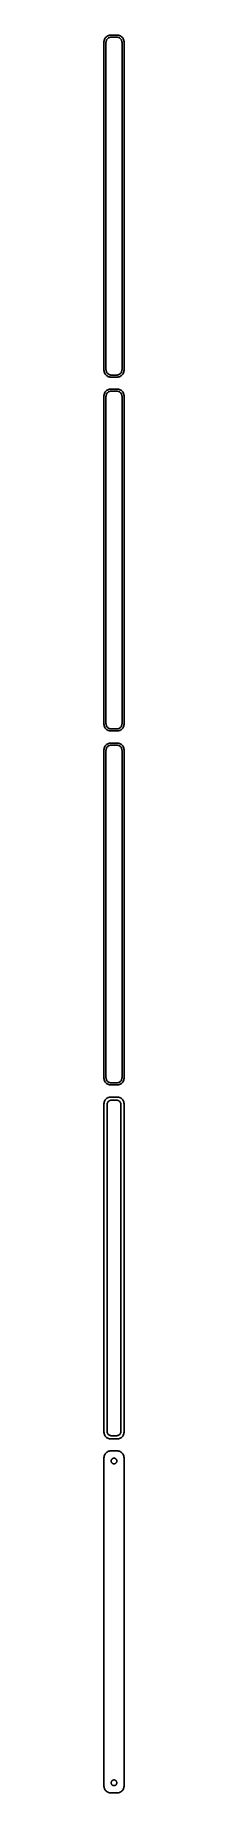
# Model space of a CAD drawing. Header units: metres. Extents: x -8 to 8, y 1193 to 2503.
import ezdxf

# ---------------------------------------------------------------- set-up
doc = ezdxf.new("R2010")
doc.units = ezdxf.units.M

msp = doc.modelspace()

# ---------------------------------------------------------------- linework, layer by layer
for p, q in [((-7.46057, 2499.13), (-7.5, 2498.5)), ((-7.5, 2498.5), (-7.5, 2253.5)), ((-7.34291, 2499.74), (-7.46057, 2499.13)), ((-7.14888, 2500.34), (-7.34291, 2499.74)), ((-6.88153, 2500.91), (-7.14888, 2500.34)), ((-6.54507, 2501.44), (-6.88153, 2500.91)), ((-6.14484, 2501.92), (-6.54507, 2501.44)), ((-5.68712, 2502.35), (-6.14484, 2501.92)), ((-6, 2498), (-5.96844, 2498.5)), ((-6, 2254), (-6, 2498)), ((-5.96844, 2498.5), (-5.87433, 2498.99)), ((-5.87433, 2498.99), (-5.7191, 2499.47)), ((-5.7191, 2499.47), (-5.50522, 2499.93)), ((-5.17912, 2502.72), (-5.68712, 2502.35)), ((-5.50522, 2499.93), (-5.23605, 2500.35)), ((-5.23605, 2500.35), (-4.91586, 2500.74)), ((-4.62889, 2503.02), (-5.17912, 2502.72)), ((-4.91586, 2500.74), (-4.54968, 2501.08)), ((-4.04507, 2503.26), (-4.62889, 2503.02)), ((-4.54968, 2501.08), (-4.1433, 2501.38)), ((-4.1433, 2501.38), (-3.70311, 2501.62)), ((-3.4369, 2503.41), (-4.04507, 2503.26)), ((-3.70311, 2501.62), (-3.23605, 2501.8)), ((-2.81395, 2503.49), (-3.4369, 2503.41)), ((-3.23605, 2501.8), (-2.74951, 2501.93)), ((2.81395, 2503.49), (-2.81395, 2503.49)), ((-2.74951, 2501.93), (-2.25116, 2501.99)), ((-2.25116, 2501.99), (2.25116, 2501.99)), ((2.25116, 2501.99), (2.74951, 2501.93)), ((2.74951, 2501.93), (3.23605, 2501.8)), ((3.4369, 2503.41), (2.81395, 2503.49)), ((3.23605, 2501.8), (3.70311, 2501.62)), ((4.04507, 2503.26), (3.4369, 2503.41)), ((3.70311, 2501.62), (4.1433, 2501.38)), ((4.62889, 2503.02), (4.04507, 2503.26)), ((4.1433, 2501.38), (4.54968, 2501.08)), ((4.54968, 2501.08), (4.91586, 2500.74)), ((5.17912, 2502.72), (4.62889, 2503.02)), ((4.91586, 2500.74), (5.23605, 2500.35)), ((5.68712, 2502.35), (5.17912, 2502.72)), ((5.23605, 2500.35), (5.50522, 2499.93)), ((5.50522, 2499.93), (5.7191, 2499.47)), ((6.14484, 2501.92), (5.68712, 2502.35)), ((5.7191, 2499.47), (5.87433, 2498.99)), ((5.87433, 2498.99), (5.96844, 2498.5)), ((5.96844, 2498.5), (6, 2498)), ((6, 2498), (6, 2254)), ((6.54507, 2501.44), (6.14484, 2501.92)), ((6.88153, 2500.91), (6.54507, 2501.44)), ((7.14888, 2500.34), (6.88153, 2500.91)), ((7.34291, 2499.74), (7.14888, 2500.34)), ((7.46057, 2499.13), (7.34291, 2499.74)), ((7.5, 2498.5), (7.46057, 2499.13)), ((7.5, 2253.5), (7.5, 2498.5)), ((-7.5, 2253.5), (-7.46057, 2252.87)), ((-7.46057, 2252.87), (-7.34291, 2252.26)), ((-7.34291, 2252.26), (-7.14888, 2251.66)), ((-7.14888, 2251.66), (-6.88153, 2251.09)), ((-6.88153, 2251.09), (-6.54507, 2250.56)), ((-6.54507, 2250.56), (-6.14484, 2250.08)), ((-6.14484, 2250.08), (-5.68712, 2249.65)), ((-5.96844, 2253.5), (-6, 2254)), ((-5.87433, 2253.01), (-5.96844, 2253.5)), ((-5.7191, 2252.53), (-5.87433, 2253.01)), ((-5.50522, 2252.07), (-5.7191, 2252.53)), ((-5.68712, 2249.65), (-5.17912, 2249.28)), ((-5.23605, 2251.65), (-5.50522, 2252.07)), ((-4.91586, 2251.26), (-5.23605, 2251.65)), ((-5.17912, 2249.28), (-4.62889, 2248.98)), ((-4.54968, 2250.92), (-4.91586, 2251.26)), ((-4.62889, 2248.98), (-4.04507, 2248.74)), ((-4.1433, 2250.62), (-4.54968, 2250.92)), ((-3.70311, 2250.38), (-4.1433, 2250.62)), ((-4.04507, 2248.74), (-3.4369, 2248.59)), ((-3.23605, 2250.2), (-3.70311, 2250.38)), ((-3.4369, 2248.59), (-2.81395, 2248.51)), ((-2.74951, 2250.07), (-3.23605, 2250.2)), ((-2.81395, 2248.51), (2.81395, 2248.51)), ((-2.25116, 2250.01), (-2.74951, 2250.07)), ((2.25116, 2250.01), (-2.25116, 2250.01)), ((2.74951, 2250.07), (2.25116, 2250.01)), ((3.23605, 2250.2), (2.74951, 2250.07)), ((2.81395, 2248.51), (3.4369, 2248.59)), ((3.70311, 2250.38), (3.23605, 2250.2)), ((3.4369, 2248.59), (4.04507, 2248.74)), ((4.1433, 2250.62), (3.70311, 2250.38)), ((4.04507, 2248.74), (4.62889, 2248.98)), ((4.54968, 2250.92), (4.1433, 2250.62)), ((4.91586, 2251.26), (4.54968, 2250.92)), ((4.62889, 2248.98), (5.17912, 2249.28)), ((5.23605, 2251.65), (4.91586, 2251.26)), ((5.17912, 2249.28), (5.68712, 2249.65)), ((5.50522, 2252.07), (5.23605, 2251.65)), ((5.7191, 2252.53), (5.50522, 2252.07)), ((5.68712, 2249.65), (6.14484, 2250.08)), ((5.87433, 2253.01), (5.7191, 2252.53)), ((5.96844, 2253.5), (5.87433, 2253.01)), ((6, 2254), (5.96844, 2253.5)), ((6.14484, 2250.08), (6.54507, 2250.56)), ((6.54507, 2250.56), (6.88153, 2251.09)), ((6.88153, 2251.09), (7.14888, 2251.66)), ((7.14888, 2251.66), (7.34291, 2252.26)), ((7.34291, 2252.26), (7.46057, 2252.87)), ((7.46057, 2252.87), (7.5, 2253.5)), ((-7.46057, 2235.13), (-7.5, 2234.5)), ((-7.5, 2234.5), (-7.5, 1989.5)), ((-7.34291, 2235.74), (-7.46057, 2235.13)), ((-7.14888, 2236.34), (-7.34291, 2235.74)), ((-6.88153, 2236.91), (-7.14888, 2236.34)), ((-6.54507, 2237.44), (-6.88153, 2236.91)), ((-6.14484, 2237.92), (-6.54507, 2237.44)), ((-5.68712, 2238.35), (-6.14484, 2237.92)), ((-6, 2234), (-5.96844, 2234.5)), ((-6, 1990), (-6, 2234)), ((-5.96844, 2234.5), (-5.87433, 2234.99)), ((-5.87433, 2234.99), (-5.7191, 2235.47)), ((-5.7191, 2235.47), (-5.50522, 2235.93)), ((-5.17912, 2238.72), (-5.68712, 2238.35)), ((-5.50522, 2235.93), (-5.23605, 2236.35)), ((-5.23605, 2236.35), (-4.91586, 2236.74)), ((-4.62889, 2239.02), (-5.17912, 2238.72)), ((-4.91586, 2236.74), (-4.54968, 2237.08)), ((-4.04507, 2239.26), (-4.62889, 2239.02)), ((-4.54968, 2237.08), (-4.1433, 2237.38)), ((-4.1433, 2237.38), (-3.70311, 2237.62)), ((-3.4369, 2239.41), (-4.04507, 2239.26)), ((-3.70311, 2237.62), (-3.23605, 2237.8)), ((-2.81395, 2239.49), (-3.4369, 2239.41)), ((-3.23605, 2237.8), (-2.74951, 2237.93)), ((2.81395, 2239.49), (-2.81395, 2239.49)), ((-2.74951, 2237.93), (-2.25116, 2237.99)), ((-2.25116, 2237.99), (2.25116, 2237.99)), ((2.25116, 2237.99), (2.74951, 2237.93)), ((2.74951, 2237.93), (3.23605, 2237.8)), ((3.4369, 2239.41), (2.81395, 2239.49)), ((3.23605, 2237.8), (3.70311, 2237.62)), ((4.04507, 2239.26), (3.4369, 2239.41)), ((3.70311, 2237.62), (4.1433, 2237.38)), ((4.62889, 2239.02), (4.04507, 2239.26)), ((4.1433, 2237.38), (4.54968, 2237.08)), ((4.54968, 2237.08), (4.91586, 2236.74)), ((5.17912, 2238.72), (4.62889, 2239.02)), ((4.91586, 2236.74), (5.23605, 2236.35)), ((5.68712, 2238.35), (5.17912, 2238.72)), ((5.23605, 2236.35), (5.50522, 2235.93)), ((5.50522, 2235.93), (5.7191, 2235.47)), ((6.14484, 2237.92), (5.68712, 2238.35)), ((5.7191, 2235.47), (5.87433, 2234.99)), ((5.87433, 2234.99), (5.96844, 2234.5)), ((5.96844, 2234.5), (6, 2234)), ((6, 2234), (6, 1990)), ((6.54507, 2237.44), (6.14484, 2237.92)), ((6.88153, 2236.91), (6.54507, 2237.44)), ((7.14888, 2236.34), (6.88153, 2236.91)), ((7.34291, 2235.74), (7.14888, 2236.34)), ((7.46057, 2235.13), (7.34291, 2235.74)), ((7.5, 2234.5), (7.46057, 2235.13)), ((7.5, 1989.5), (7.5, 2234.5)), ((-7.5, 1989.5), (-7.46057, 1988.87)), ((-7.46057, 1988.87), (-7.34291, 1988.26)), ((-7.34291, 1988.26), (-7.14888, 1987.66)), ((-7.14888, 1987.66), (-6.88153, 1987.09)), ((-6.88153, 1987.09), (-6.54507, 1986.56)), ((-6.54507, 1986.56), (-6.14484, 1986.08)), ((-6.14484, 1986.08), (-5.68712, 1985.65)), ((-5.96844, 1989.5), (-6, 1990)), ((-5.87433, 1989.01), (-5.96844, 1989.5)), ((-5.7191, 1988.53), (-5.87433, 1989.01)), ((-5.50522, 1988.07), (-5.7191, 1988.53)), ((-5.68712, 1985.65), (-5.17912, 1985.28)), ((-5.23605, 1987.65), (-5.50522, 1988.07)), ((-4.91586, 1987.26), (-5.23605, 1987.65)), ((-5.17912, 1985.28), (-4.62889, 1984.98)), ((-4.54968, 1986.92), (-4.91586, 1987.26)), ((-4.62889, 1984.98), (-4.04507, 1984.74)), ((-4.1433, 1986.62), (-4.54968, 1986.92)), ((-3.70311, 1986.38), (-4.1433, 1986.62)), ((-4.04507, 1984.74), (-3.4369, 1984.59)), ((-3.23605, 1986.2), (-3.70311, 1986.38)), ((-3.4369, 1984.59), (-2.81395, 1984.51)), ((-2.74951, 1986.07), (-3.23605, 1986.2)), ((-2.81395, 1984.51), (2.81395, 1984.51)), ((-2.25116, 1986.01), (-2.74951, 1986.07)), ((2.25116, 1986.01), (-2.25116, 1986.01)), ((2.74951, 1986.07), (2.25116, 1986.01)), ((3.23605, 1986.2), (2.74951, 1986.07)), ((2.81395, 1984.51), (3.4369, 1984.59)), ((3.70311, 1986.38), (3.23605, 1986.2)), ((3.4369, 1984.59), (4.04507, 1984.74)), ((4.1433, 1986.62), (3.70311, 1986.38)), ((4.04507, 1984.74), (4.62889, 1984.98)), ((4.54968, 1986.92), (4.1433, 1986.62)), ((4.91586, 1987.26), (4.54968, 1986.92)), ((4.62889, 1984.98), (5.17912, 1985.28)), ((5.23605, 1987.65), (4.91586, 1987.26)), ((5.17912, 1985.28), (5.68712, 1985.65)), ((5.50522, 1988.07), (5.23605, 1987.65)), ((5.7191, 1988.53), (5.50522, 1988.07)), ((5.68712, 1985.65), (6.14484, 1986.08)), ((5.87433, 1989.01), (5.7191, 1988.53)), ((5.96844, 1989.5), (5.87433, 1989.01)), ((6, 1990), (5.96844, 1989.5)), ((6.14484, 1986.08), (6.54507, 1986.56)), ((6.54507, 1986.56), (6.88153, 1987.09)), ((6.88153, 1987.09), (7.14888, 1987.66)), ((7.14888, 1987.66), (7.34291, 1988.26)), ((7.34291, 1988.26), (7.46057, 1988.87)), ((7.46057, 1988.87), (7.5, 1989.5)), ((-7.46057, 1971.13), (-7.5, 1970.5)), ((-7.5, 1970.5), (-7.5, 1725.5)), ((-7.34291, 1971.74), (-7.46057, 1971.13)), ((-7.14888, 1972.34), (-7.34291, 1971.74)), ((-6.88153, 1972.91), (-7.14888, 1972.34)), ((-6.54507, 1973.44), (-6.88153, 1972.91)), ((-6.14484, 1973.92), (-6.54507, 1973.44)), ((-5.68712, 1974.35), (-6.14484, 1973.92)), ((-6, 1970), (-5.96844, 1970.5)), ((-6, 1726), (-6, 1970)), ((-5.96844, 1970.5), (-5.87433, 1970.99)), ((-5.87433, 1970.99), (-5.7191, 1971.47)), ((-5.7191, 1971.47), (-5.50522, 1971.93)), ((-5.17912, 1974.72), (-5.68712, 1974.35)), ((-5.50522, 1971.93), (-5.23605, 1972.35)), ((-5.23605, 1972.35), (-4.91586, 1972.74)), ((-4.62889, 1975.02), (-5.17912, 1974.72)), ((-4.91586, 1972.74), (-4.54968, 1973.08)), ((-4.04507, 1975.26), (-4.62889, 1975.02)), ((-4.54968, 1973.08), (-4.1433, 1973.38)), ((-4.1433, 1973.38), (-3.70311, 1973.62)), ((-3.4369, 1975.41), (-4.04507, 1975.26)), ((-3.70311, 1973.62), (-3.23605, 1973.8)), ((-2.81395, 1975.49), (-3.4369, 1975.41)), ((-3.23605, 1973.8), (-2.74951, 1973.93)), ((2.81395, 1975.49), (-2.81395, 1975.49)), ((-2.74951, 1973.93), (-2.25116, 1973.99)), ((-2.25116, 1973.99), (2.25116, 1973.99)), ((2.25116, 1973.99), (2.74951, 1973.93)), ((2.74951, 1973.93), (3.23605, 1973.8)), ((3.4369, 1975.41), (2.81395, 1975.49)), ((3.23605, 1973.8), (3.70311, 1973.62)), ((4.04507, 1975.26), (3.4369, 1975.41)), ((3.70311, 1973.62), (4.1433, 1973.38)), ((4.62889, 1975.02), (4.04507, 1975.26)), ((4.1433, 1973.38), (4.54968, 1973.08)), ((4.54968, 1973.08), (4.91586, 1972.74)), ((5.17912, 1974.72), (4.62889, 1975.02)), ((4.91586, 1972.74), (5.23605, 1972.35)), ((5.68712, 1974.35), (5.17912, 1974.72)), ((5.23605, 1972.35), (5.50522, 1971.93)), ((5.50522, 1971.93), (5.7191, 1971.47)), ((6.14484, 1973.92), (5.68712, 1974.35)), ((5.7191, 1971.47), (5.87433, 1970.99)), ((5.87433, 1970.99), (5.96844, 1970.5)), ((5.96844, 1970.5), (6, 1970)), ((6, 1970), (6, 1726)), ((6.54507, 1973.44), (6.14484, 1973.92)), ((6.88153, 1972.91), (6.54507, 1973.44)), ((7.14888, 1972.34), (6.88153, 1972.91)), ((7.34291, 1971.74), (7.14888, 1972.34)), ((7.46057, 1971.13), (7.34291, 1971.74)), ((7.5, 1970.5), (7.46057, 1971.13)), ((7.5, 1725.5), (7.5, 1970.5)), ((-7.5, 1725.5), (-7.46057, 1724.87)), ((-7.46057, 1724.87), (-7.34291, 1724.26)), ((-7.34291, 1724.26), (-7.14888, 1723.66)), ((-7.14888, 1723.66), (-6.88153, 1723.09)), ((-6.88153, 1723.09), (-6.54507, 1722.56)), ((-6.54507, 1722.56), (-6.14484, 1722.08)), ((-6.14484, 1722.08), (-5.68712, 1721.65)), ((-5.96844, 1725.5), (-6, 1726)), ((-5.87433, 1725.01), (-5.96844, 1725.5)), ((-5.7191, 1724.53), (-5.87433, 1725.01)), ((-5.50522, 1724.07), (-5.7191, 1724.53)), ((-5.68712, 1721.65), (-5.17912, 1721.28)), ((-5.23605, 1723.65), (-5.50522, 1724.07)), ((-4.91586, 1723.26), (-5.23605, 1723.65)), ((-5.17912, 1721.28), (-4.62889, 1720.98)), ((-4.54968, 1722.92), (-4.91586, 1723.26)), ((-4.62889, 1720.98), (-4.04507, 1720.74)), ((-4.1433, 1722.62), (-4.54968, 1722.92)), ((-3.70311, 1722.38), (-4.1433, 1722.62)), ((-4.04507, 1720.74), (-3.4369, 1720.59)), ((-3.23605, 1722.2), (-3.70311, 1722.38)), ((-3.4369, 1720.59), (-2.81395, 1720.51)), ((-2.74951, 1722.07), (-3.23605, 1722.2)), ((-2.81395, 1720.51), (2.81395, 1720.51)), ((-2.25116, 1722.01), (-2.74951, 1722.07)), ((2.25116, 1722.01), (-2.25116, 1722.01)), ((2.74951, 1722.07), (2.25116, 1722.01)), ((3.23605, 1722.2), (2.74951, 1722.07)), ((2.81395, 1720.51), (3.4369, 1720.59)), ((3.70311, 1722.38), (3.23605, 1722.2)), ((3.4369, 1720.59), (4.04507, 1720.74)), ((4.1433, 1722.62), (3.70311, 1722.38)), ((4.04507, 1720.74), (4.62889, 1720.98)), ((4.54968, 1722.92), (4.1433, 1722.62)), ((4.91586, 1723.26), (4.54968, 1722.92)), ((4.62889, 1720.98), (5.17912, 1721.28)), ((5.23605, 1723.65), (4.91586, 1723.26)), ((5.17912, 1721.28), (5.68712, 1721.65)), ((5.50522, 1724.07), (5.23605, 1723.65)), ((5.7191, 1724.53), (5.50522, 1724.07)), ((5.68712, 1721.65), (6.14484, 1722.08)), ((5.87433, 1725.01), (5.7191, 1724.53)), ((5.96844, 1725.5), (5.87433, 1725.01)), ((6, 1726), (5.96844, 1725.5)), ((6.14484, 1722.08), (6.54507, 1722.56)), ((6.54507, 1722.56), (6.88153, 1723.09)), ((6.88153, 1723.09), (7.14888, 1723.66)), ((7.14888, 1723.66), (7.34291, 1724.26)), ((7.34291, 1724.26), (7.46057, 1724.87)), ((7.46057, 1724.87), (7.5, 1725.5)), ((-7.46057, 1707.13), (-7.5, 1706.5)), ((-7.5, 1706.5), (-7.5, 1461.5)), ((-7.34291, 1707.74), (-7.46057, 1707.13)), ((-7.14888, 1708.34), (-7.34291, 1707.74)), ((-6.88153, 1708.91), (-7.14888, 1708.34)), ((-6.54507, 1709.44), (-6.88153, 1708.91)), ((-6.14484, 1709.92), (-6.54507, 1709.44)), ((-5.68712, 1710.35), (-6.14484, 1709.92)), ((-5.17912, 1710.72), (-5.68712, 1710.35)), ((-4.62889, 1711.02), (-5.17912, 1710.72)), ((-5.11292, 1706), (-5.08836, 1706.39)), ((-5.11292, 1462), (-5.11292, 1706)), ((-5.08836, 1706.39), (-5.01512, 1706.77)), ((-5.01512, 1706.77), (-4.89432, 1707.15)), ((-4.89432, 1707.15), (-4.72786, 1707.5)), ((-4.72786, 1707.5), (-4.5184, 1707.83)), ((-4.04507, 1711.26), (-4.62889, 1711.02)), ((-4.5184, 1707.83), (-4.26921, 1708.13)), ((-4.26921, 1708.13), (-3.98424, 1708.4)), ((-3.4369, 1711.41), (-4.04507, 1711.26)), ((-3.98424, 1708.4), (-3.66798, 1708.63)), ((-3.66798, 1708.63), (-3.32541, 1708.82)), ((-2.81395, 1711.49), (-3.4369, 1711.41)), ((-3.32541, 1708.82), (-2.96194, 1708.96)), ((-2.96194, 1708.96), (-2.5833, 1709.06)), ((2.81395, 1711.49), (-2.81395, 1711.49)), ((-2.5833, 1709.06), (-2.19545, 1709.11)), ((-2.19545, 1709.11), (2.19545, 1709.11)), ((2.19545, 1709.11), (2.5833, 1709.06)), ((2.5833, 1709.06), (2.96194, 1708.96)), ((3.4369, 1711.41), (2.81395, 1711.49)), ((2.96194, 1708.96), (3.32541, 1708.82)), ((3.32541, 1708.82), (3.66798, 1708.63)), ((4.04507, 1711.26), (3.4369, 1711.41)), ((3.66798, 1708.63), (3.98424, 1708.4)), ((3.98424, 1708.4), (4.26921, 1708.13)), ((4.62889, 1711.02), (4.04507, 1711.26)), ((4.26921, 1708.13), (4.5184, 1707.83)), ((4.5184, 1707.83), (4.72786, 1707.5)), ((5.17912, 1710.72), (4.62889, 1711.02)), ((4.72786, 1707.5), (4.89432, 1707.15)), ((4.89432, 1707.15), (5.01512, 1706.77)), ((5.01512, 1706.77), (5.08836, 1706.39)), ((5.08836, 1706.39), (5.11292, 1706)), ((5.11292, 1706), (5.11292, 1462)), ((5.68712, 1710.35), (5.17912, 1710.72)), ((6.14484, 1709.92), (5.68712, 1710.35)), ((6.54507, 1709.44), (6.14484, 1709.92)), ((6.88153, 1708.91), (6.54507, 1709.44)), ((7.14888, 1708.34), (6.88153, 1708.91)), ((7.34291, 1707.74), (7.14888, 1708.34)), ((7.46057, 1707.13), (7.34291, 1707.74)), ((7.5, 1706.5), (7.46057, 1707.13)), ((7.5, 1461.5), (7.5, 1706.5)), ((-7.5, 1461.5), (-7.46057, 1460.87)), ((-7.46057, 1460.87), (-7.34291, 1460.26)), ((-7.34291, 1460.26), (-7.14888, 1459.66)), ((-7.14888, 1459.66), (-6.88153, 1459.09)), ((-6.88153, 1459.09), (-6.54507, 1458.56)), ((-6.54507, 1458.56), (-6.14484, 1458.08)), ((-6.14484, 1458.08), (-5.68712, 1457.65)), ((-5.68712, 1457.65), (-5.17912, 1457.28)), ((-5.17912, 1457.28), (-4.62889, 1456.98)), ((-5.08836, 1461.61), (-5.11292, 1462)), ((-5.01512, 1461.23), (-5.08836, 1461.61)), ((-4.89432, 1460.85), (-5.01512, 1461.23)), ((-4.72786, 1460.5), (-4.89432, 1460.85)), ((-4.5184, 1460.17), (-4.72786, 1460.5)), ((-4.62889, 1456.98), (-4.04507, 1456.74)), ((-4.26921, 1459.87), (-4.5184, 1460.17)), ((-3.98424, 1459.6), (-4.26921, 1459.87)), ((-4.04507, 1456.74), (-3.4369, 1456.59)), ((-3.66798, 1459.37), (-3.98424, 1459.6)), ((-3.32541, 1459.18), (-3.66798, 1459.37)), ((-3.4369, 1456.59), (-2.81395, 1456.51)), ((-2.96194, 1459.04), (-3.32541, 1459.18)), ((-2.5833, 1458.94), (-2.96194, 1459.04)), ((-2.81395, 1456.51), (2.81395, 1456.51)), ((-2.19545, 1458.89), (-2.5833, 1458.94)), ((2.19545, 1458.89), (-2.19545, 1458.89)), ((2.5833, 1458.94), (2.19545, 1458.89)), ((2.96194, 1459.04), (2.5833, 1458.94)), ((2.81395, 1456.51), (3.4369, 1456.59)), ((3.32541, 1459.18), (2.96194, 1459.04)), ((3.66798, 1459.37), (3.32541, 1459.18)), ((3.4369, 1456.59), (4.04507, 1456.74)), ((3.98424, 1459.6), (3.66798, 1459.37)), ((4.26921, 1459.87), (3.98424, 1459.6)), ((4.04507, 1456.74), (4.62889, 1456.98)), ((4.5184, 1460.17), (4.26921, 1459.87)), ((4.72786, 1460.5), (4.5184, 1460.17)), ((4.62889, 1456.98), (5.17912, 1457.28)), ((4.89432, 1460.85), (4.72786, 1460.5)), ((5.01512, 1461.23), (4.89432, 1460.85)), ((5.08836, 1461.61), (5.01512, 1461.23)), ((5.11292, 1462), (5.08836, 1461.61)), ((5.17912, 1457.28), (5.68712, 1457.65)), ((5.68712, 1457.65), (6.14484, 1458.08)), ((6.14484, 1458.08), (6.54507, 1458.56)), ((6.54507, 1458.56), (6.88153, 1459.09)), ((6.88153, 1459.09), (7.14888, 1459.66)), ((7.14888, 1459.66), (7.34291, 1460.26)), ((7.34291, 1460.26), (7.46057, 1460.87)), ((7.46057, 1460.87), (7.5, 1461.5)), ((-7.46057, 1443.13), (-7.5, 1442.5)), ((-7.5, 1442.5), (-7.5, 1197.5)), ((-7.34291, 1443.74), (-7.46057, 1443.13)), ((-7.14888, 1444.34), (-7.34291, 1443.74)), ((-6.88153, 1444.91), (-7.14888, 1444.34)), ((-6.54507, 1445.44), (-6.88153, 1444.91)), ((-6.14484, 1445.92), (-6.54507, 1445.44)), ((-5.68712, 1446.35), (-6.14484, 1445.92)), ((-5.17912, 1446.72), (-5.68712, 1446.35)), ((-4.62889, 1447.02), (-5.17912, 1446.72)), ((-4.04507, 1447.26), (-4.62889, 1447.02)), ((-3.4369, 1447.41), (-4.04507, 1447.26)), ((-2.81395, 1447.49), (-3.4369, 1447.41)), ((2.81395, 1447.49), (-2.81395, 1447.49)), ((-0.659836, 1442.03), (-0.400101, 1442.1)), ((-0.400101, 1442.1), (-0.134064, 1442.13)), ((-0.134064, 1442.13), (0.134064, 1442.13)), ((0.134064, 1442.13), (0.400101, 1442.1)), ((0.400101, 1442.1), (0.659836, 1442.03)), ((3.4369, 1447.41), (2.81395, 1447.49)), ((4.04507, 1447.26), (3.4369, 1447.41)), ((4.62889, 1447.02), (4.04507, 1447.26)), ((5.17912, 1446.72), (4.62889, 1447.02)), ((5.68712, 1446.35), (5.17912, 1446.72)), ((6.14484, 1445.92), (5.68712, 1446.35)), ((6.54507, 1445.44), (6.14484, 1445.92)), ((6.88153, 1444.91), (6.54507, 1445.44)), ((7.14888, 1444.34), (6.88153, 1444.91)), ((7.34291, 1443.74), (7.14888, 1444.34)), ((7.46057, 1443.13), (7.34291, 1443.74)), ((7.5, 1442.5), (7.46057, 1443.13)), ((7.5, 1197.5), (7.5, 1442.5)), ((-2.13528, 1440), (-2.11845, 1440.27)), ((-2.11845, 1439.73), (-2.13528, 1440)), ((-2.11845, 1440.27), (-2.06821, 1440.53)), ((-2.06821, 1439.47), (-2.11845, 1439.73)), ((-2.06821, 1440.53), (-1.98534, 1440.79)), ((-1.98534, 1439.21), (-2.06821, 1439.47)), ((-1.98534, 1440.79), (-1.87117, 1441.03)), ((-1.87117, 1438.97), (-1.98534, 1439.21)), ((-1.87117, 1441.03), (-1.72748, 1441.26)), ((-1.72748, 1438.74), (-1.87117, 1438.97)), ((-1.72748, 1441.26), (-1.55655, 1441.46)), ((-1.55655, 1438.54), (-1.72748, 1438.74)), ((-1.55655, 1441.46), (-1.36108, 1441.65)), ((-1.36108, 1438.35), (-1.55655, 1438.54)), ((-1.36108, 1441.65), (-1.14413, 1441.8)), ((-1.14413, 1438.2), (-1.36108, 1438.35)), ((-1.14413, 1441.8), (-0.909149, 1441.93)), ((-0.909149, 1438.07), (-1.14413, 1438.2)), ((-0.909149, 1441.93), (-0.659836, 1442.03)), ((-0.659836, 1437.97), (-0.909149, 1438.07)), ((-0.400101, 1437.9), (-0.659836, 1437.97)), ((-0.134064, 1437.87), (-0.400101, 1437.9)), ((0.134064, 1437.87), (-0.134064, 1437.87)), ((0.400101, 1437.9), (0.134064, 1437.87)), ((0.659836, 1437.97), (0.400101, 1437.9)), ((0.659836, 1442.03), (0.909149, 1441.93)), ((0.909149, 1438.07), (0.659836, 1437.97)), ((0.909149, 1441.93), (1.14413, 1441.8)), ((1.14413, 1438.2), (0.909149, 1438.07)), ((1.14413, 1441.8), (1.36108, 1441.65)), ((1.36108, 1438.35), (1.14413, 1438.2)), ((1.36108, 1441.65), (1.55655, 1441.46)), ((1.55655, 1438.54), (1.36108, 1438.35)), ((1.55655, 1441.46), (1.72748, 1441.26)), ((1.72748, 1438.74), (1.55655, 1438.54)), ((1.72748, 1441.26), (1.87117, 1441.03)), ((1.87117, 1438.97), (1.72748, 1438.74)), ((1.87117, 1441.03), (1.98534, 1440.79)), ((1.98534, 1439.21), (1.87117, 1438.97)), ((1.98534, 1440.79), (2.06821, 1440.53)), ((2.06821, 1439.47), (1.98534, 1439.21)), ((2.06821, 1440.53), (2.11845, 1440.27)), ((2.11845, 1439.73), (2.06821, 1439.47)), ((2.11845, 1440.27), (2.13528, 1440)), ((2.13528, 1440), (2.11845, 1439.73)), ((-7.5, 1197.5), (-7.46057, 1196.87)), ((-7.46057, 1196.87), (-7.34291, 1196.26)), ((-7.34291, 1196.26), (-7.14888, 1195.66)), ((-7.14888, 1195.66), (-6.88153, 1195.09)), ((-6.88153, 1195.09), (-6.54507, 1194.56)), ((-6.54507, 1194.56), (-6.14484, 1194.08)), ((-6.14484, 1194.08), (-5.68712, 1193.65)), ((-5.68712, 1193.65), (-5.17912, 1193.28)), ((-5.17912, 1193.28), (-4.62889, 1192.98)), ((-2.13528, 1200), (-2.11845, 1200.27)), ((-2.11845, 1199.73), (-2.13528, 1200)), ((-2.11845, 1200.27), (-2.06821, 1200.53)), ((-2.06821, 1199.47), (-2.11845, 1199.73)), ((-2.06821, 1200.53), (-1.98534, 1200.79)), ((-1.98534, 1199.21), (-2.06821, 1199.47)), ((-1.98534, 1200.79), (-1.87117, 1201.03)), ((-1.87117, 1198.97), (-1.98534, 1199.21)), ((-1.87117, 1201.03), (-1.72748, 1201.26)), ((-1.72748, 1198.74), (-1.87117, 1198.97)), ((-1.72748, 1201.26), (-1.55655, 1201.46)), ((-1.55655, 1198.54), (-1.72748, 1198.74)), ((-1.55655, 1201.46), (-1.36108, 1201.65)), ((-1.36108, 1198.35), (-1.55655, 1198.54)), ((-1.36108, 1201.65), (-1.14413, 1201.8)), ((-1.14413, 1198.2), (-1.36108, 1198.35)), ((-1.14413, 1201.8), (-0.909149, 1201.93)), ((-0.909149, 1198.07), (-1.14413, 1198.2)), ((-0.909149, 1201.93), (-0.659836, 1202.03)), ((-0.659836, 1197.97), (-0.909149, 1198.07)), ((-0.659836, 1202.03), (-0.400101, 1202.1)), ((-0.400101, 1197.9), (-0.659836, 1197.97)), ((-0.400101, 1202.1), (-0.134064, 1202.13)), ((-0.134064, 1197.87), (-0.400101, 1197.9)), ((-0.134064, 1202.13), (0.134064, 1202.13)), ((0.134064, 1197.87), (-0.134064, 1197.87)), ((0.134064, 1202.13), (0.400101, 1202.1)), ((0.400101, 1197.9), (0.134064, 1197.87)), ((0.400101, 1202.1), (0.659836, 1202.03)), ((0.659836, 1197.97), (0.400101, 1197.9)), ((0.659836, 1202.03), (0.909149, 1201.93)), ((0.909149, 1198.07), (0.659836, 1197.97)), ((0.909149, 1201.93), (1.14413, 1201.8)), ((1.14413, 1198.2), (0.909149, 1198.07)), ((1.14413, 1201.8), (1.36108, 1201.65)), ((1.36108, 1198.35), (1.14413, 1198.2)), ((1.36108, 1201.65), (1.55655, 1201.46)), ((1.55655, 1198.54), (1.36108, 1198.35)), ((1.55655, 1201.46), (1.72748, 1201.26)), ((1.72748, 1198.74), (1.55655, 1198.54)), ((1.72748, 1201.26), (1.87117, 1201.03)), ((1.87117, 1198.97), (1.72748, 1198.74)), ((1.87117, 1201.03), (1.98534, 1200.79)), ((1.98534, 1199.21), (1.87117, 1198.97)), ((1.98534, 1200.79), (2.06821, 1200.53)), ((2.06821, 1199.47), (1.98534, 1199.21)), ((2.06821, 1200.53), (2.11845, 1200.27)), ((2.11845, 1199.73), (2.06821, 1199.47)), ((2.11845, 1200.27), (2.13528, 1200)), ((2.13528, 1200), (2.11845, 1199.73)), ((4.62889, 1192.98), (5.17912, 1193.28)), ((5.17912, 1193.28), (5.68712, 1193.65)), ((5.68712, 1193.65), (6.14484, 1194.08)), ((6.14484, 1194.08), (6.54507, 1194.56)), ((6.54507, 1194.56), (6.88153, 1195.09)), ((6.88153, 1195.09), (7.14888, 1195.66)), ((7.14888, 1195.66), (7.34291, 1196.26)), ((7.34291, 1196.26), (7.46057, 1196.87)), ((7.46057, 1196.87), (7.5, 1197.5)), ((-4.62889, 1192.98), (-4.04507, 1192.74)), ((-4.04507, 1192.74), (-3.4369, 1192.59)), ((-3.4369, 1192.59), (-2.81395, 1192.51)), ((-2.81395, 1192.51), (2.81395, 1192.51)), ((2.81395, 1192.51), (3.4369, 1192.59)), ((3.4369, 1192.59), (4.04507, 1192.74)), ((4.04507, 1192.74), (4.62889, 1192.98))]:
    msp.add_line(p, q)

doc.saveas('drawing.dxf')
